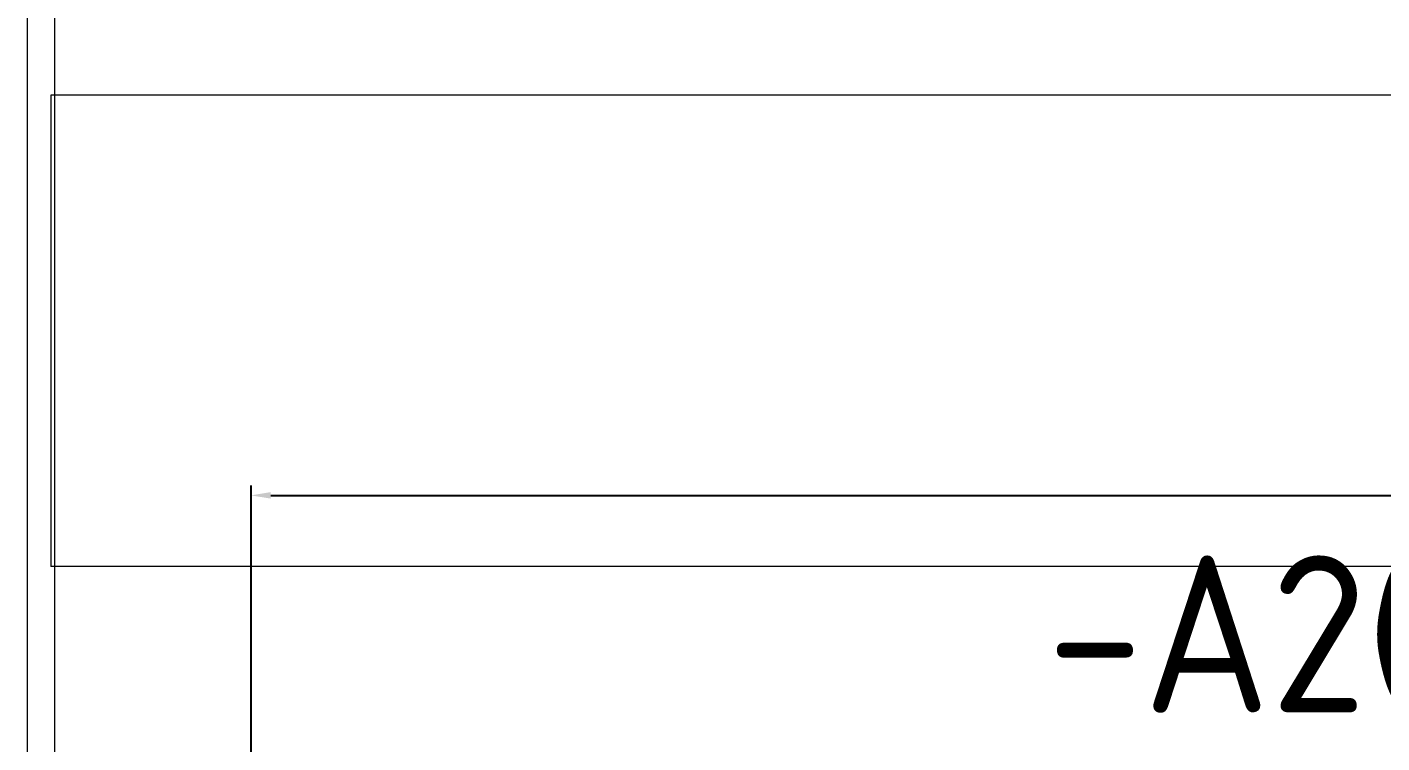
# Model space of a CAD drawing. Header units: millimetres. Extents: x 1359 to 3577, y 1333 to 3557.
# Drawn here: x 2513.1 to 2685.5, y 3064.1 to 3155.2 of the extents above; entities that cross this region are included whole.
import ezdxf
from ezdxf.enums import TextEntityAlignment as Align

# ---------------------------------------------------------------- set-up
doc = ezdxf.new("R2010")
doc.units = ezdxf.units.MM
doc.layers.add('000-PI-ORMAR', color=2, linetype='Continuous')
doc.layers.add('002-PI-Kabelska kanalica', color=150, linetype='Continuous')
doc.styles.add('PI0', font='isocpeur.ttf', dxfattribs={"width": 0.9})
doc.styles.get("Standard").update_dxf_attribs({"font": 'arial.ttf'})
doc.dimstyles.new('ISO-25', dxfattribs={"dimtxt": 2.5, "dimasz": 2.5, "dimexe": 1.25, "dimexo": 0.625, "dimtad": 1, "dimtxsty": 'Standard', "dimcen": 2.5, "dimadec": 0, "dimazin": 0, "dimtfac": 1, "dimtmove": 0, "dimatfit": 3, "dimfxl": 1, "dimarcsym": 0})

# ---------------------------------------------------------------- blocks, each defined once
blk = doc.blocks.new('montazna 2000x1000')
at = {"layer": '000-PI-ORMAR', "color": 0, "linetype": 'ByBlock', "lineweight": 0}
blk.add_line((0, 1890), (0, 0), dxfattribs=at)
blk = doc.blocks.new('*U49')
at = {"layer": '002-PI-Kabelska kanalica', "color": 0, "linetype": 'ByBlock', "lineweight": 0}
for p, q in [((-20, 716), (40, 716)), ((-20, -100), (-20, 716)), ((40, -100), (40, 716))]:
    blk.add_line(p, q, dxfattribs=at)
blk = doc.blocks.new('*U53')
at = {"layer": '002-PI-Kabelska kanalica', "color": 0, "linetype": 'ByBlock', "lineweight": 0}
blk.add_line((80, -100), (80, 1572), dxfattribs=at)
blk = doc.blocks.new('*D109')
at = {"color": 0, "lineweight": -2, "transparency": 16777216}
for p, q in [((2541.57, 2980.68), (2541.57, 3096.86)), ((2889.57, 2980.68), (2889.57, 3096.86)), ((2544.07, 3095.61), (2887.07, 3095.61))]:
    blk.add_line(p, q, dxfattribs=at)
at = {"color": 0, "transparency": 16777216}
for points in [[(2544.07, 3096.03), (2544.07, 3095.2), (2541.57, 3095.61)], [(2887.07, 3096.03), (2887.07, 3095.2), (2889.57, 3095.61)]]:
    blk.add_solid(points, dxfattribs=at)
at = {"layer": 'Defpoints', "color": 0, "transparency": 16777216}
for p in [(2889.57, 3095.61), (2541.57, 2980.05), (2889.57, 2980.05)]:
    blk.add_point(p, dxfattribs=at)
at = {"color": 0, "transparency": 16777216, "insert": (2715.57, 3097.52), "char_height": 2.5, "attachment_point": 5}
blk.add_mtext('348', dxfattribs=at)

msp = doc.modelspace()

# ---------------------------------------------------------------- block references
at = {"layer": '002-PI-Kabelska kanalica', "color": 0, "linetype": 'ByBlock', "lineweight": 0}
msp.add_blockref('montazna 2000x1000', (2513.071, 1461.556), dxfattribs=at)
at = {"layer": '002-PI-Kabelska kanalica', "color": 0, "linetype": 'ByBlock', "lineweight": 0, "xscale": -1}
for name, p, rotation in [('*U53', (2436.571, 3251.556), 180), ('*U49', (3232.071, 3126.556), 90)]:
    msp.add_blockref(name, p, dxfattribs=dict(at, rotation=rotation))

# ---------------------------------------------------------------- texts
at = {"layer": '002-PI-Kabelska kanalica', "color": 0, "linetype": 'ByBlock', "lineweight": 0, "style": 'PI0', "width": 0.9}
msp.add_text('-A200...-A209', height=20, dxfattribs=at).set_placement((2716.666, 3077.946), align=Align.MIDDLE)

# ---------------------------------------------------------------- dimensions: what is measured, and where the dimension line sits
dim = msp.add_linear_dim(base=(2889.571, 3095.614), p1=(2541.571, 2980.053), p2=(2889.571, 2980.053), dimstyle='ISO-25')
dim.commit()
dim.dimension.update_dxf_attribs({"geometry": '*D109', "text_midpoint": (2715.571, 3097.516)})

doc.saveas('drawing.dxf')
